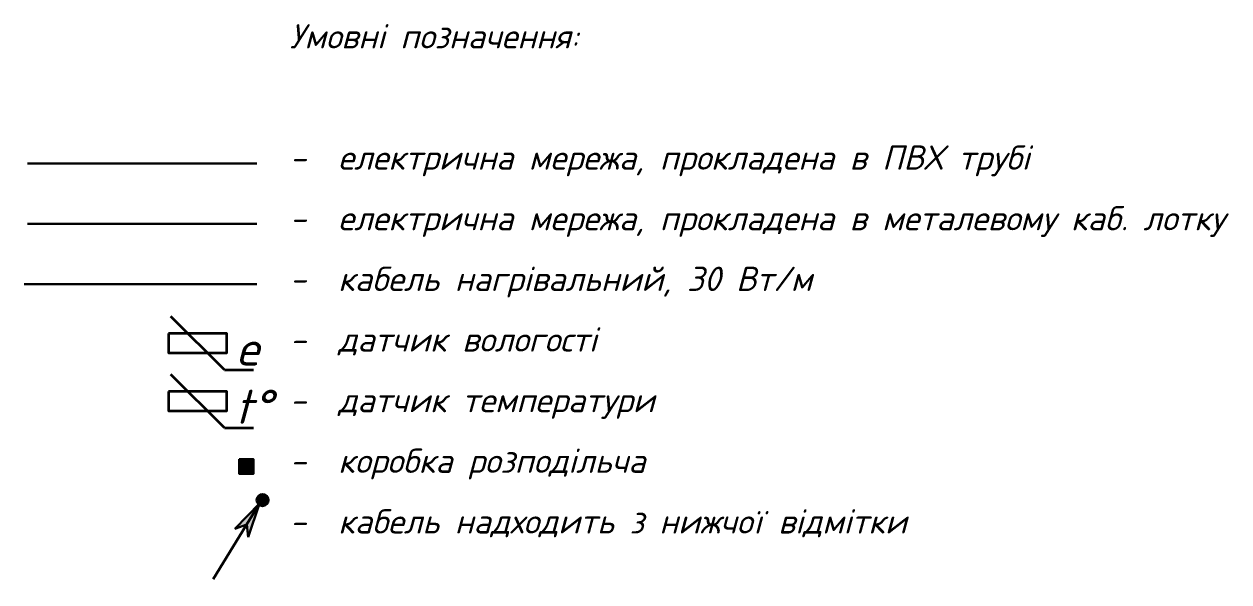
# Model space of a CAD drawing. Header units: millimetres. Extents: x 128978 to 991105, y 88203 to 186654.
# Drawn here: x 968518 to 980935, y 105448 to 111198 of the extents above; entities that cross this region are included whole.
import ezdxf

# ---------------------------------------------------------------- set-up
doc = ezdxf.new("R2010")
doc.units = ezdxf.units.MM
for name, color, linetype, lineweight in [('E_В лотку', 5, 'Kabl_in_Lotok', 30), ('E_Обладнання', 3, 'Continuous', 35), ('E_Розп. мережі', 5, 'Continuous', 30), ('Кабельний обігрів труб', 220, 'Continuous', 30)]:
    doc.layers.add(name, color=color, linetype=linetype, lineweight=lineweight)
doc.styles.add('GOST 2.304', font='isocpeui.ttf')
doc.linetypes.add('Kabl_in_Lotok', pattern='A,10,[130,ltypeshp.shx,S=1,R=0,X=0,Y=0],1,[130,ltypeshp.shx,S=1,R=90,X=0,Y=-1],1,[130,ltypeshp.shx,S=1,R=0,X=0,Y=0],10', length=22)

# ---------------------------------------------------------------- blocks, each defined once
blk = doc.blocks.new('Датчик вологості')
at = {"color": 0}
for points in [[(276, -276), (-276, 276)], [(276, -276), (576, -276)]]:
    blk.add_lwpolyline(points, dxfattribs=at)
blk.add_lwpolyline([(-300, 100), (-300, -100), (300, -100), (300, 100)], close=True, dxfattribs=at)
at = {"color": 0, "insert": (386, 119), "char_height": 350, "width": 21827.59, "attachment_point": 1, "style": 'GOST 2.304'}
blk.add_mtext('e', dxfattribs=at)
blk = doc.blocks.new('Датчик температури')
at = {"color": 0}
for points in [[(276, -276), (-276, 276)], [(276, -276), (576, -276)]]:
    blk.add_lwpolyline(points, dxfattribs=at)
blk.add_lwpolyline([(-300, 100), (-300, -100), (300, -100), (300, 100)], close=True, dxfattribs=at)
at = {"color": 0, "insert": (386, 119), "char_height": 350, "width": 21827.59, "attachment_point": 1, "style": 'GOST 2.304'}
blk.add_mtext('t%%D', dxfattribs=at)
blk = doc.blocks.new('РК')
at = {"layer": 'Кабельний обігрів труб'}
h = blk.add_hatch(color=70, dxfattribs=at)
h.dxf.hatch_style = 1
h.paths.add_polyline_path([(75, 75), (-75, 75), (-75, -75), (75, -75)])
at = {"layer": 'Кабельний обігрів труб', "color": 70}
blk.add_lwpolyline([(-75, 75), (75, 75), (75, -75), (-75, -75)], close=True, dxfattribs=at)
blk = doc.blocks.new('*U197')
at = {"lineweight": -2}
h = blk.add_hatch(color=0, dxfattribs=at)
edge = h.paths.add_edge_path()
edge.add_arc((0.07, 0), 1.28, 0, 360)
h = blk.add_hatch(color=0, dxfattribs=at)
h.paths.add_polyline_path([(-0.47, -0.71), (-5.33, -6.22), (-2.9, -5.18)])
h.paths.add_polyline_path([(-0.47, -0.71), (-2.9, -5.18), (-2.45, -7.79)])
at = {"color": 0, "lineweight": -2}
for p, q in [((-9.24, -16.84), (-0.47, -0.71)), ((-0.47, -0.71), (-5.33, -6.22)), ((-0.47, -0.71), (-2.45, -7.79)), ((-5.33, -6.22), (-2.9, -5.18)), ((-2.9, -5.18), (-2.45, -7.79))]:
    blk.add_line(p, q, dxfattribs=at)
at = {"lineweight": -2}
for p, q in [((-0.47, -0.71), (-5.33, -6.22)), ((-0.47, -0.71), (-2.45, -7.79)), ((-5.33, -6.22), (-2.9, -5.18)), ((-2.9, -5.18), (-2.45, -7.79))]:
    blk.add_line(p, q, dxfattribs=at)
at = {"color": 0, "lineweight": -2}
blk.add_circle((0.11, 0), 1.24, dxfattribs=at)

msp = doc.modelspace()

# ---------------------------------------------------------------- linework, layer by layer
at = {"layer": 'E_В лотку', "ltscale": 80}
msp.add_lwpolyline([(968552.1, 109138.9), (970917.7, 109138.9)], dxfattribs=at)
at = {"layer": 'E_Розп. мережі', "ltscale": 100}
msp.add_lwpolyline([(968552.1, 109760.4), (970917.7, 109760.4)], dxfattribs=at)
at = {"layer": 'Кабельний обігрів труб', "color": 70}
msp.add_lwpolyline([(968518.4, 108517.4), (970917.7, 108517.4)], dxfattribs=at)

# ---------------------------------------------------------------- block references
at = {"layer": 'E_В лотку', "xscale": 50.00000000000003, "yscale": 50.00000000000003, "zscale": 50.00000000000003, "rotation": 357.0874877686715}
msp.add_blockref('*U197', (970971, 106291.9), dxfattribs=at)
at = {"layer": 'E_Обладнання'}
for name, p in [('Датчик вологості', (970307.7, 107909.4)), ('Датчик температури', (970307.7, 107310.6))]:
    msp.add_blockref(name, p, dxfattribs=at)
at = {"layer": 'Кабельний обігрів труб', "color": 40}
msp.add_blockref('РК', (970808.9, 106637.3), dxfattribs=at)

# ---------------------------------------------------------------- texts
at = {"color": 7, "lineweight": 15, "insert": (971255.2, 111197.6), "char_height": 250, "width": 18030.568, "attachment_point": 1, "line_spacing_factor": 1.5, "style": 'GOST 2.304'}
msp.add_mtext('\\pt500;{\\C256;Умовні позначення:\\P\\P-^Iелектрична мережа, прокладена в ПВХ трубі\\P-^Iелектрична мережа, прокладена в металевому каб. лотку\\P-^Iкабель нагрівальний, 30 Вт/м\\P-^Iдатчик вологості\\P-^Iдатчик температури\\P-^Iкоробка розподільча\\P-^Iкабель надходить з нижчої відмітки}', dxfattribs=at)

doc.saveas('drawing.dxf')
